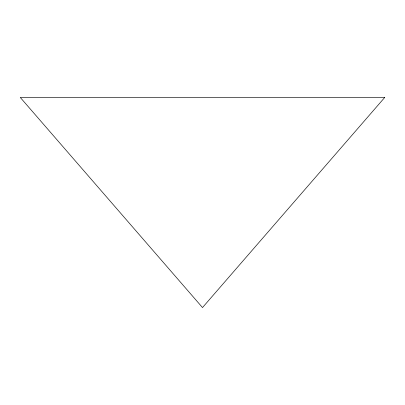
<?xml version="1.0" encoding="UTF-8"?>
<svg xmlns="http://www.w3.org/2000/svg" width="405" height="405" viewBox="0 0 405 405"><rect width="100%" height="100%" fill="white"/><g stroke="black" fill="none" stroke-linecap="round" stroke-linejoin="round"><path stroke-width="0.61" d="M384.75 97.433L202.5 307.567L20.25 97.433L384.75 97.433"/></g></svg>
